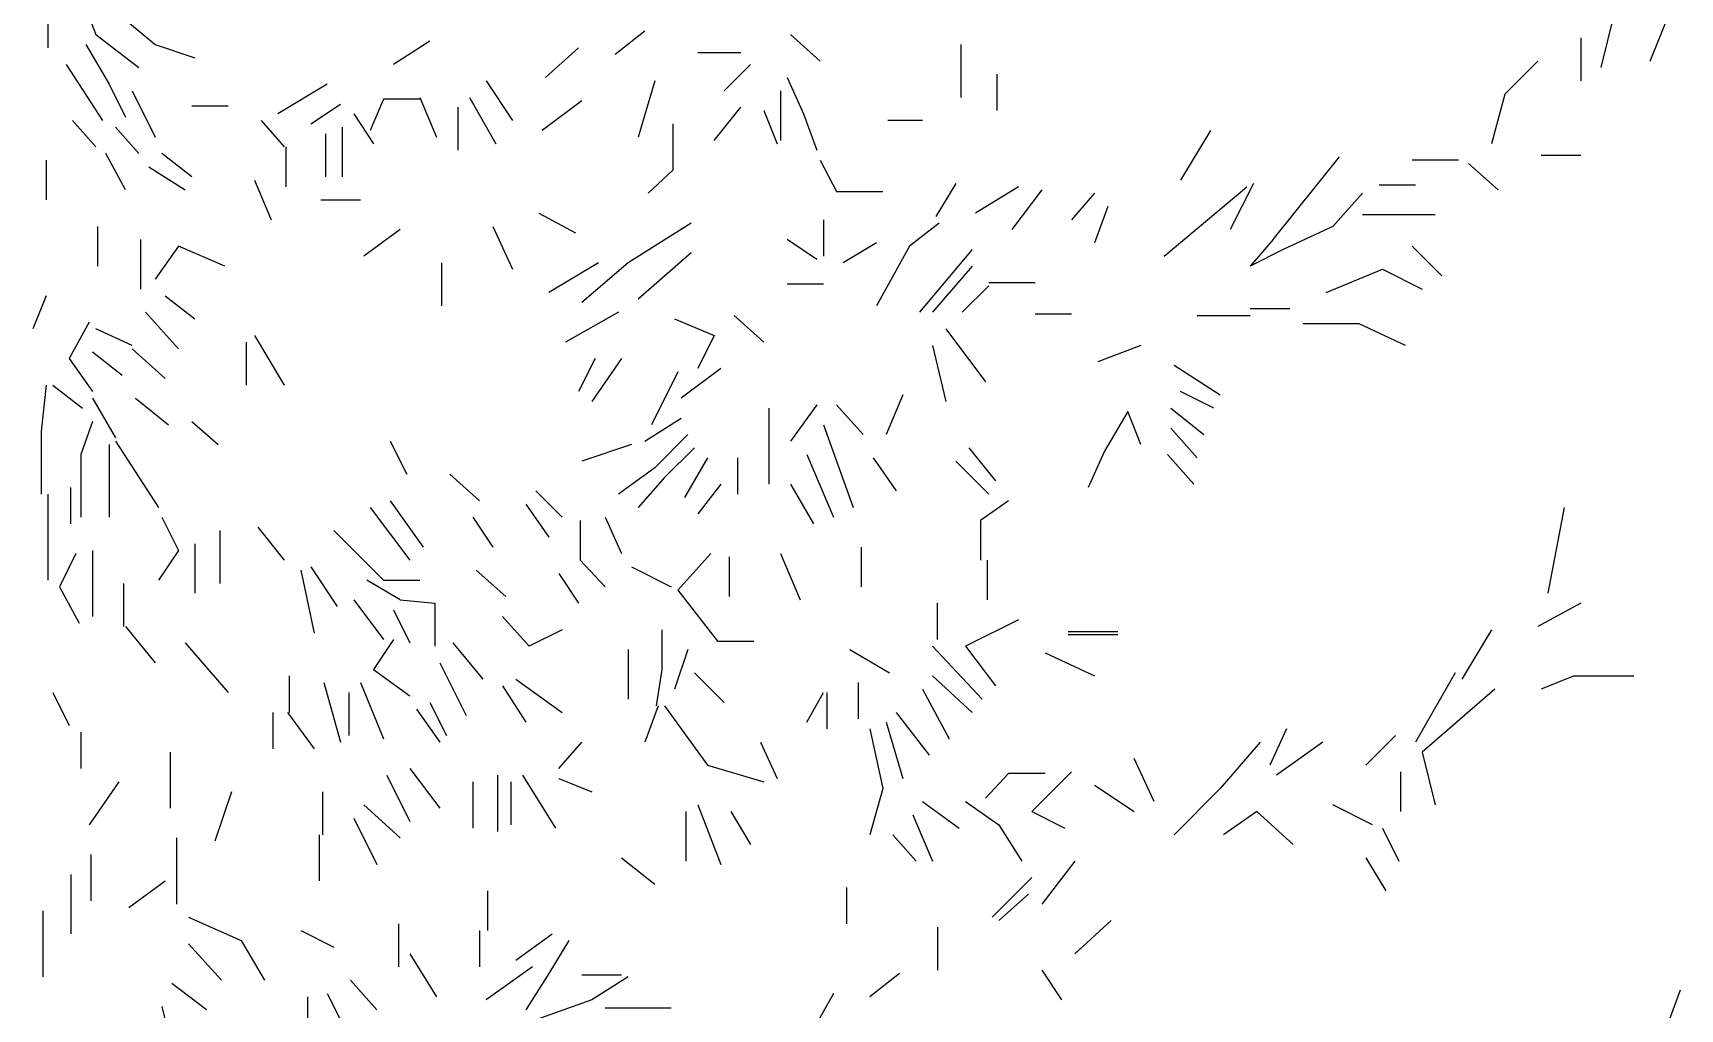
# Model space of a CAD drawing. Header units: millimetres. Extents: x 79741 to 173011, y 86123 to 135501.
# Drawn here: x 132145 to 134536, y 96140 to 97557 of the extents above; entities that cross this region are included whole.
import ezdxf

# ---------------------------------------------------------------- set-up
doc = ezdxf.new("R2010")
doc.units = ezdxf.units.MM

# ---------------------------------------------------------------- blocks, each defined once
blk = doc.blocks.new('A$C3941283F')
at = {"linetype": 'Continuous'}
for p, q in [((2694, 3836), (2694, 3744)), ((2694, 3836), (2694, 3744)), ((2732, 3812), (2752, 3760)), ((2732, 3812), (2752, 3760)), ((2732, 3812), (2752, 3760)), ((2732, 3812), (2752, 3760)), ((2776, 3788), (2824, 3748)), ((4632, 3728), (4656, 3788)), ((4632, 3728), (4656, 3788)), ((4588, 3784), (4572, 3720)), ((4588, 3784), (4572, 3720)), ((2740, 3748), (2768, 3700)), ((2740, 3748), (2768, 3700)), ((2740, 3748), (2768, 3700)), ((2740, 3748), (2768, 3700)), ((2740, 3748), (2768, 3700)), ((2740, 3748), (2768, 3700)), ((2740, 3748), (2768, 3700)), ((2752, 3760), (2804, 3720)), ((2752, 3760), (2804, 3720)), ((2824, 3748), (2872, 3732)), ((2824, 3748), (2872, 3732)), ((2824, 3748), (2872, 3732)), ((2824, 3748), (2872, 3732)), ((2824, 3748), (2872, 3732)), ((3156, 3752), (3112, 3724)), ((3156, 3752), (3112, 3724)), ((3156, 3752), (3112, 3724)), ((3156, 3752), (3112, 3724)), ((3156, 3752), (3112, 3724)), ((3156, 3752), (3112, 3724)), ((3156, 3752), (3112, 3724)), ((3416, 3764), (3380, 3736)), ((3416, 3764), (3380, 3736)), ((3416, 3764), (3380, 3736)), ((3592, 3760), (3628, 3728)), ((3592, 3760), (3628, 3728)), ((3592, 3760), (3628, 3728)), ((3592, 3760), (3628, 3728)), ((3798, 3748), (3798, 3684)), ((3798, 3748), (3798, 3684)), ((3798, 3748), (3798, 3684)), ((4548, 3756), (4548, 3704)), ((4548, 3756), (4548, 3704)), ((4548, 3756), (4548, 3704)), ((3336, 3744), (3296, 3708)), ((3532, 3738), (3480, 3738)), ((3532, 3738), (3480, 3738)), ((3532, 3738), (3480, 3738)), ((3532, 3738), (3480, 3738)), ((4496, 3728), (4456, 3688)), ((2716, 3724), (2760, 3656)), ((2716, 3724), (2760, 3656)), ((2716, 3724), (2760, 3656)), ((2716, 3724), (2760, 3656)), ((2716, 3724), (2760, 3656)), ((3544, 3724), (3512, 3692)), ((3588, 3708), (3608, 3664)), ((3588, 3708), (3608, 3664)), ((3588, 3708), (3608, 3664)), ((3588, 3708), (3608, 3664)), ((3588, 3708), (3608, 3664)), ((3588, 3708), (3608, 3664)), ((3588, 3708), (3608, 3664)), ((3842, 3668), (3842, 3712)), ((3842, 3668), (3842, 3712)), ((3842, 3668), (3842, 3712)), ((3842, 3668), (3842, 3712)), ((2768, 3700), (2788, 3660)), ((2796, 3692), (2824, 3636)), ((2796, 3692), (2824, 3636)), ((2796, 3692), (2824, 3636)), ((3032, 3700), (2972, 3664)), ((3224, 3704), (3256, 3656)), ((3224, 3704), (3256, 3656)), ((3224, 3704), (3256, 3656)), ((3224, 3704), (3256, 3656)), ((3224, 3704), (3256, 3656)), ((3224, 3704), (3256, 3656)), ((3224, 3704), (3256, 3656)), ((3224, 3704), (3256, 3656)), ((3224, 3704), (3256, 3656)), ((3428, 3704), (3408, 3636)), ((3580, 3692), (3580, 3632)), ((3580, 3692), (3580, 3632)), ((3580, 3692), (3580, 3632)), ((3580, 3692), (3580, 3632)), ((3580, 3692), (3580, 3632)), ((3580, 3692), (3580, 3632)), ((4456, 3688), (4440, 3628)), ((2868, 3674), (2912, 3674)), ((2868, 3674), (2912, 3674)), ((2868, 3674), (2912, 3674)), ((2868, 3674), (2912, 3674)), ((2868, 3674), (2912, 3674)), ((2868, 3674), (2912, 3674)), ((3012, 3652), (3048, 3676)), ((3100, 3682), (3084, 3644)), ((3144, 3682), (3100, 3682)), ((3144, 3684), (3164, 3636)), ((3190, 3672), (3190, 3620)), ((3190, 3672), (3190, 3620)), ((3190, 3672), (3190, 3620)), ((3190, 3672), (3190, 3620)), ((3190, 3672), (3190, 3620)), ((3190, 3672), (3190, 3620)), ((3190, 3672), (3190, 3620)), ((3204, 3684), (3236, 3628)), ((3204, 3684), (3236, 3628)), ((3204, 3684), (3236, 3628)), ((3204, 3684), (3236, 3628)), ((3340, 3680), (3292, 3644)), ((3500, 3632), (3532, 3672)), ((3500, 3632), (3532, 3672)), ((3500, 3632), (3532, 3672)), ((3500, 3632), (3532, 3672)), ((3500, 3632), (3532, 3672)), ((3500, 3632), (3532, 3672)), ((3500, 3632), (3532, 3672)), ((3500, 3632), (3532, 3672)), ((3500, 3632), (3532, 3672)), ((3560, 3668), (3576, 3628)), ((2724, 3656), (2752, 3624)), ((2776, 3648), (2804, 3616)), ((2776, 3648), (2804, 3616)), ((2776, 3648), (2804, 3616)), ((2952, 3656), (2980, 3624)), ((3050, 3648), (3050, 3588)), ((3050, 3648), (3050, 3588)), ((3050, 3648), (3050, 3588)), ((3050, 3648), (3050, 3588)), ((3064, 3664), (3088, 3628)), ((3064, 3664), (3088, 3628)), ((3064, 3664), (3088, 3628)), ((3064, 3664), (3088, 3628)), ((3064, 3664), (3088, 3628)), ((3064, 3664), (3088, 3628)), ((3064, 3664), (3088, 3628)), ((3450, 3652), (3450, 3596)), ((3450, 3652), (3450, 3596)), ((3450, 3652), (3450, 3596)), ((3608, 3664), (3624, 3620)), ((3608, 3664), (3624, 3620)), ((3608, 3664), (3624, 3620)), ((3608, 3664), (3624, 3620)), ((3752, 3656), (3710, 3656)), ((3030, 3640), (3030, 3588)), ((3030, 3640), (3030, 3588)), ((3030, 3640), (3030, 3588)), ((3030, 3640), (3030, 3588)), ((3030, 3640), (3030, 3588)), ((4100, 3644), (4064, 3584)), ((4100, 3644), (4064, 3584)), ((4100, 3644), (4064, 3584)), ((4100, 3644), (4064, 3584)), ((4100, 3644), (4064, 3584)), ((4100, 3644), (4064, 3584)), ((4100, 3644), (4064, 3584)), ((4100, 3644), (4064, 3584)), ((4100, 3644), (4064, 3584)), ((4100, 3644), (4064, 3584)), ((4100, 3644), (4064, 3584)), ((4100, 3644), (4064, 3584)), ((4100, 3644), (4064, 3584)), ((4100, 3644), (4064, 3584)), ((4100, 3644), (4064, 3584)), ((4100, 3644), (4064, 3584)), ((4100, 3644), (4064, 3584)), ((2692, 3608), (2692, 3560)), ((2692, 3608), (2692, 3560)), ((2692, 3608), (2692, 3560)), ((2692, 3608), (2692, 3560)), ((2788, 3572), (2764, 3616)), ((2788, 3572), (2764, 3616)), ((2788, 3572), (2764, 3616)), ((2868, 3588), (2832, 3616)), ((2868, 3588), (2832, 3616)), ((2982, 3624), (2982, 3576)), ((2982, 3624), (2982, 3576)), ((2982, 3624), (2982, 3576)), ((2982, 3624), (2982, 3576)), ((2982, 3624), (2982, 3576)), ((2982, 3624), (2982, 3576)), ((3628, 3608), (3648, 3570)), ((3628, 3608), (3648, 3570)), ((3628, 3608), (3648, 3570)), ((3628, 3608), (3648, 3570)), ((3628, 3608), (3648, 3570)), ((4176, 3512), (4256, 3612)), ((4176, 3512), (4256, 3612)), ((4176, 3512), (4256, 3612)), ((4176, 3512), (4256, 3612)), ((4176, 3512), (4256, 3612)), ((4400, 3608), (4344, 3608)), ((4400, 3608), (4344, 3608)), ((4400, 3608), (4344, 3608)), ((4400, 3608), (4344, 3608)), ((4400, 3608), (4344, 3608)), ((4400, 3608), (4344, 3608)), ((4500, 3614), (4548, 3614)), ((2816, 3600), (2860, 3572)), ((2816, 3600), (2860, 3572)), ((3450, 3596), (3420, 3568)), ((3450, 3596), (3420, 3568)), ((3450, 3596), (3420, 3568)), ((4412, 3604), (4448, 3572)), ((4412, 3604), (4448, 3572)), ((4412, 3604), (4448, 3572)), ((4412, 3604), (4448, 3572)), ((4412, 3604), (4448, 3572)), ((4412, 3604), (4448, 3572)), ((4412, 3604), (4448, 3572)), ((2944, 3584), (2964, 3536)), ((2944, 3584), (2964, 3536)), ((3648, 3570), (3704, 3570)), ((3648, 3570), (3704, 3570)), ((3648, 3570), (3704, 3570)), ((3648, 3570), (3704, 3570)), ((3648, 3570), (3704, 3570)), ((3792, 3580), (3768, 3540)), ((3868, 3576), (3816, 3544)), ((3868, 3576), (3816, 3544)), ((3868, 3576), (3816, 3544)), ((3868, 3576), (3816, 3544)), ((3896, 3572), (3860, 3524)), ((3896, 3572), (3860, 3524)), ((3960, 3568), (3932, 3536)), ((4044, 3492), (4144, 3576)), ((4044, 3492), (4144, 3576)), ((4044, 3492), (4144, 3576)), ((4044, 3492), (4144, 3576)), ((4044, 3492), (4144, 3576)), ((4044, 3492), (4144, 3576)), ((4044, 3492), (4144, 3576)), ((4152, 3580), (4124, 3524)), ((4152, 3580), (4124, 3524)), ((4152, 3580), (4124, 3524)), ((4152, 3580), (4124, 3524)), ((4152, 3580), (4124, 3524)), ((4152, 3580), (4124, 3524)), ((4152, 3580), (4124, 3524)), ((4284, 3568), (4248, 3528)), ((4348, 3578), (4304, 3578)), ((3024, 3560), (3072, 3560)), ((3024, 3560), (3072, 3560)), ((3024, 3560), (3072, 3560)), ((3024, 3560), (3072, 3560)), ((3024, 3560), (3072, 3560)), ((3976, 3552), (3960, 3508)), ((3976, 3552), (3960, 3508)), ((2754, 3528), (2754, 3480)), ((2754, 3528), (2754, 3480)), ((3232, 3528), (3256, 3476)), ((3232, 3528), (3256, 3476)), ((3232, 3528), (3256, 3476)), ((3288, 3544), (3332, 3520)), ((3472, 3532), (3396, 3484)), ((3632, 3536), (3632, 3492)), ((3632, 3536), (3632, 3492)), ((3632, 3536), (3632, 3492)), ((3772, 3532), (3736, 3504)), ((4248, 3528), (4188, 3500)), ((4248, 3528), (4188, 3500)), ((4248, 3528), (4188, 3500)), ((4248, 3528), (4188, 3500)), ((4248, 3528), (4188, 3500)), ((4248, 3528), (4188, 3500)), ((4248, 3528), (4188, 3500)), ((4248, 3528), (4188, 3500)), ((4248, 3528), (4188, 3500)), ((4372, 3542), (4284, 3542)), ((4372, 3542), (4284, 3542)), ((4372, 3542), (4284, 3542)), ((2806, 3512), (2806, 3452)), ((2806, 3512), (2806, 3452)), ((2806, 3512), (2806, 3452)), ((3120, 3524), (3076, 3492)), ((3120, 3524), (3076, 3492)), ((3120, 3524), (3076, 3492)), ((3624, 3488), (3588, 3512)), ((3624, 3488), (3588, 3512)), ((3624, 3488), (3588, 3512)), ((3696, 3508), (3656, 3484)), ((3696, 3508), (3656, 3484)), ((3696, 3508), (3656, 3484)), ((4176, 3512), (4148, 3480)), ((4176, 3512), (4148, 3480)), ((4176, 3512), (4148, 3480)), ((4176, 3512), (4148, 3480)), ((4176, 3512), (4148, 3480)), ((4176, 3512), (4148, 3480)), ((4176, 3512), (4148, 3480)), ((4176, 3512), (4148, 3480)), ((4176, 3512), (4148, 3480)), ((2852, 3504), (2824, 3464)), ((2852, 3504), (2824, 3464)), ((2852, 3504), (2824, 3464)), ((2852, 3504), (2824, 3464)), ((2852, 3504), (2824, 3464)), ((2852, 3504), (2824, 3464)), ((2908, 3480), (2852, 3504)), ((2908, 3480), (2852, 3504)), ((2908, 3480), (2852, 3504)), ((2908, 3480), (2852, 3504)), ((2908, 3480), (2852, 3504)), ((2908, 3480), (2852, 3504)), ((3472, 3496), (3408, 3440)), ((3472, 3496), (3408, 3440)), ((3472, 3496), (3408, 3440)), ((3472, 3496), (3408, 3440)), ((3472, 3496), (3408, 3440)), ((3472, 3496), (3408, 3440)), ((3736, 3504), (3696, 3432)), ((3736, 3504), (3696, 3432)), ((3736, 3504), (3696, 3432)), ((3736, 3504), (3696, 3432)), ((3812, 3500), (3748, 3424)), ((3812, 3500), (3748, 3424)), ((3812, 3500), (3748, 3424)), ((4188, 3500), (4148, 3480)), ((4188, 3500), (4148, 3480)), ((4188, 3500), (4148, 3480)), ((4188, 3500), (4148, 3480)), ((4188, 3500), (4148, 3480)), ((4188, 3500), (4148, 3480)), ((4188, 3500), (4148, 3480)), ((4188, 3500), (4148, 3480)), ((4188, 3500), (4148, 3480)), ((4188, 3500), (4148, 3480)), ((4188, 3500), (4148, 3480)), ((4188, 3500), (4148, 3480)), ((4380, 3468), (4344, 3504)), ((3170, 3484), (3170, 3432)), ((3360, 3484), (3300, 3448)), ((3360, 3484), (3300, 3448)), ((3360, 3484), (3300, 3448)), ((3360, 3484), (3300, 3448)), ((3396, 3484), (3340, 3436)), ((3396, 3484), (3340, 3436)), ((3396, 3484), (3340, 3436)), ((3812, 3480), (3764, 3424)), ((3812, 3480), (3764, 3424)), ((4240, 3448), (4308, 3476)), ((4308, 3476), (4356, 3452)), ((3632, 3458), (3588, 3458)), ((3632, 3458), (3588, 3458)), ((3632, 3458), (3588, 3458)), ((3832, 3456), (3800, 3424)), ((3832, 3460), (3888, 3460)), ((2692, 3444), (2676, 3404)), ((2836, 3444), (2872, 3416)), ((2836, 3444), (2872, 3416)), ((2836, 3444), (2872, 3416)), ((2836, 3444), (2872, 3416)), ((2836, 3444), (2872, 3416)), ((2836, 3444), (2872, 3416)), ((2836, 3444), (2872, 3416)), ((2836, 3444), (2872, 3416)), ((2836, 3444), (2872, 3416)), ((2836, 3444), (2872, 3416)), ((2836, 3444), (2872, 3416)), ((2836, 3444), (2872, 3416)), ((2836, 3444), (2872, 3416)), ((4196, 3428), (4148, 3428)), ((4196, 3428), (4148, 3428)), ((4196, 3428), (4148, 3428)), ((4196, 3428), (4148, 3428)), ((4196, 3428), (4148, 3428)), ((4196, 3428), (4148, 3428)), ((4196, 3428), (4148, 3428)), ((4196, 3428), (4148, 3428)), ((4196, 3428), (4148, 3428)), ((4196, 3428), (4148, 3428)), ((4196, 3428), (4148, 3428)), ((2744, 3412), (2720, 3368)), ((2812, 3424), (2852, 3380)), ((2812, 3424), (2852, 3380)), ((2812, 3424), (2852, 3380)), ((3384, 3424), (3320, 3388)), ((3384, 3424), (3320, 3388)), ((3384, 3424), (3320, 3388)), ((3384, 3424), (3320, 3388)), ((3384, 3424), (3320, 3388)), ((3384, 3424), (3320, 3388)), ((3384, 3424), (3320, 3388)), ((3384, 3424), (3320, 3388)), ((3452, 3416), (3500, 3396)), ((3452, 3416), (3500, 3396)), ((3524, 3420), (3560, 3388)), ((3524, 3420), (3560, 3388)), ((3524, 3420), (3560, 3388)), ((3524, 3420), (3560, 3388)), ((3888, 3422), (3932, 3422)), ((3888, 3422), (3932, 3422)), ((3888, 3422), (3932, 3422)), ((3888, 3422), (3932, 3422)), ((3888, 3422), (3932, 3422)), ((3888, 3422), (3932, 3422)), ((3888, 3422), (3932, 3422)), ((3888, 3422), (3932, 3422)), ((3888, 3422), (3932, 3422)), ((3888, 3422), (3932, 3422)), ((3888, 3422), (3932, 3422)), ((4084, 3420), (4148, 3420)), ((4084, 3420), (4148, 3420)), ((4280, 3410), (4212, 3410)), ((4336, 3384), (4280, 3410)), ((2796, 3384), (2752, 3404)), ((2796, 3384), (2752, 3404)), ((2796, 3384), (2752, 3404)), ((2796, 3384), (2752, 3404)), ((2796, 3384), (2752, 3404)), ((2796, 3384), (2752, 3404)), ((2796, 3384), (2752, 3404)), ((2796, 3384), (2752, 3404)), ((2796, 3384), (2752, 3404)), ((2934, 3388), (2934, 3336)), ((2934, 3388), (2934, 3336)), ((2934, 3388), (2934, 3336)), ((2934, 3388), (2934, 3336)), ((2944, 3396), (2980, 3336)), ((2944, 3396), (2980, 3336)), ((2944, 3396), (2980, 3336)), ((2944, 3396), (2980, 3336)), ((2944, 3396), (2980, 3336)), ((2944, 3396), (2980, 3336)), ((3500, 3396), (3480, 3356)), ((3780, 3404), (3828, 3340)), ((3780, 3404), (3828, 3340)), ((3780, 3404), (3828, 3340)), ((3780, 3404), (3828, 3340)), ((3780, 3404), (3828, 3340)), ((3780, 3404), (3828, 3340)), ((3780, 3404), (3828, 3340)), ((3780, 3404), (3828, 3340)), ((3780, 3404), (3828, 3340)), ((2720, 3368), (2748, 3328)), ((2720, 3368), (2748, 3328)), ((2720, 3368), (2748, 3328)), ((2720, 3368), (2748, 3328)), ((2748, 3376), (2784, 3348)), ((2748, 3376), (2784, 3348)), ((2748, 3376), (2784, 3348)), ((2748, 3376), (2784, 3348)), ((2748, 3376), (2784, 3348)), ((2748, 3376), (2784, 3348)), ((2748, 3376), (2784, 3348)), ((2748, 3376), (2784, 3348)), ((2748, 3376), (2784, 3348)), ((2796, 3380), (2836, 3344)), ((3356, 3368), (3336, 3328)), ((3356, 3368), (3336, 3328)), ((3388, 3368), (3352, 3316)), ((3388, 3368), (3352, 3316)), ((3388, 3368), (3352, 3316)), ((3764, 3384), (3780, 3316)), ((3764, 3384), (3780, 3316)), ((3764, 3384), (3780, 3316)), ((4016, 3384), (3964, 3364)), ((3456, 3352), (3424, 3288)), ((3456, 3352), (3424, 3288)), ((3508, 3356), (3460, 3320)), ((3508, 3356), (3460, 3320)), ((3508, 3356), (3460, 3320)), ((3508, 3356), (3460, 3320)), ((4056, 3360), (4112, 3324)), ((4056, 3360), (4112, 3324)), ((4056, 3360), (4112, 3324)), ((4056, 3360), (4112, 3324)), ((4056, 3360), (4112, 3324)), ((4056, 3360), (4112, 3324)), ((4056, 3360), (4112, 3324)), ((4056, 3360), (4112, 3324)), ((4056, 3360), (4112, 3324)), ((4056, 3360), (4112, 3324)), ((4056, 3360), (4112, 3324)), ((4056, 3360), (4112, 3324)), ((2692, 3336), (2686, 3280)), ((2692, 3336), (2686, 3280)), ((2692, 3336), (2686, 3280)), ((2692, 3336), (2686, 3280)), ((2692, 3336), (2686, 3280)), ((2700, 3336), (2736, 3308)), ((2700, 3336), (2736, 3308)), ((4104, 3308), (4064, 3328)), ((4104, 3308), (4064, 3328)), ((4104, 3308), (4064, 3328)), ((2748, 3320), (2776, 3272)), ((2800, 3320), (2840, 3288)), ((2800, 3320), (2840, 3288)), ((2800, 3320), (2840, 3288)), ((2800, 3320), (2840, 3288)), ((2800, 3320), (2840, 3288)), ((3566, 3308), (3566, 3216)), ((3566, 3308), (3566, 3216)), ((3566, 3308), (3566, 3216)), ((3566, 3308), (3566, 3216)), ((3566, 3308), (3566, 3216)), ((3624, 3312), (3592, 3268)), ((3624, 3312), (3592, 3268)), ((3648, 3312), (3680, 3276)), ((3728, 3324), (3708, 3276)), ((4052, 3308), (4092, 3276)), ((4052, 3308), (4092, 3276)), ((4052, 3308), (4092, 3276)), ((2748, 3292), (2734, 3252)), ((2748, 3292), (2734, 3252)), ((2748, 3292), (2734, 3252)), ((2748, 3292), (2734, 3252)), ((2748, 3292), (2734, 3252)), ((2748, 3292), (2734, 3252)), ((2748, 3292), (2734, 3252)), ((2748, 3292), (2734, 3252)), ((2748, 3292), (2734, 3252)), ((2748, 3292), (2734, 3252)), ((2868, 3292), (2900, 3264)), ((2868, 3292), (2900, 3264)), ((3416, 3268), (3460, 3296)), ((3416, 3268), (3460, 3296)), ((3416, 3268), (3460, 3296)), ((3416, 3268), (3460, 3296)), ((3416, 3268), (3460, 3296)), ((3632, 3288), (3668, 3188)), ((4000, 3304), (3972, 3256)), ((4000, 3304), (3972, 3256)), ((4000, 3304), (3972, 3256)), ((4000, 3304), (3972, 3256)), ((4016, 3264), (4000, 3304)), ((4016, 3264), (4000, 3304)), ((4016, 3264), (4000, 3304)), ((4016, 3264), (4000, 3304)), ((2686, 3280), (2686, 3204)), ((2686, 3280), (2686, 3204)), ((2686, 3280), (2686, 3204)), ((2686, 3280), (2686, 3204)), ((2686, 3280), (2686, 3204)), ((2776, 3268), (2828, 3188)), ((2776, 3268), (2828, 3188)), ((2776, 3268), (2828, 3188)), ((3108, 3268), (3128, 3228)), ((3468, 3276), (3428, 3236)), ((3468, 3276), (3428, 3236)), ((3468, 3276), (3428, 3236)), ((3468, 3276), (3428, 3236)), ((3468, 3276), (3428, 3236)), ((4052, 3284), (4084, 3248)), ((2734, 3252), (2734, 3176)), ((2734, 3252), (2734, 3176)), ((2734, 3252), (2734, 3176)), ((2734, 3252), (2734, 3176)), ((2734, 3252), (2734, 3176)), ((2734, 3252), (2734, 3176)), ((2734, 3252), (2734, 3176)), ((2734, 3252), (2734, 3176)), ((2734, 3252), (2734, 3176)), ((2734, 3252), (2734, 3176)), ((2768, 3264), (2768, 3176)), ((2768, 3264), (2768, 3176)), ((3400, 3264), (3340, 3244)), ((3476, 3260), (3440, 3224)), ((3492, 3248), (3464, 3200)), ((3492, 3248), (3464, 3200)), ((3492, 3248), (3464, 3200)), ((3492, 3248), (3464, 3200)), ((3492, 3248), (3464, 3200)), ((3492, 3248), (3464, 3200)), ((3528, 3248), (3528, 3204)), ((3528, 3248), (3528, 3204)), ((3612, 3252), (3644, 3176)), ((3612, 3252), (3644, 3176)), ((3612, 3252), (3644, 3176)), ((3612, 3252), (3644, 3176)), ((3692, 3248), (3720, 3208)), ((3808, 3260), (3840, 3220)), ((3808, 3260), (3840, 3220)), ((3972, 3256), (3952, 3212)), ((3972, 3256), (3952, 3212)), ((3972, 3256), (3952, 3212)), ((3972, 3256), (3952, 3212)), ((4048, 3252), (4080, 3216)), ((4048, 3252), (4080, 3216)), ((3180, 3228), (3216, 3196)), ((3428, 3236), (3384, 3204)), ((3792, 3244), (3832, 3204)), ((3792, 3244), (3832, 3204)), ((2722, 3168), (2722, 3212)), ((3284, 3208), (3316, 3176)), ((3284, 3208), (3316, 3176)), ((3284, 3208), (3316, 3176)), ((3284, 3208), (3316, 3176)), ((3284, 3208), (3316, 3176)), ((3284, 3208), (3316, 3176)), ((3284, 3208), (3316, 3176)), ((3284, 3208), (3316, 3176)), ((3284, 3208), (3316, 3176)), ((3284, 3208), (3316, 3176)), ((3284, 3208), (3316, 3176)), ((3440, 3224), (3408, 3188)), ((3508, 3216), (3480, 3180)), ((3508, 3216), (3480, 3180)), ((3508, 3216), (3480, 3180)), ((3508, 3216), (3480, 3180)), ((3592, 3216), (3620, 3168)), ((3592, 3216), (3620, 3168)), ((3592, 3216), (3620, 3168)), ((3592, 3216), (3620, 3168)), ((3592, 3216), (3620, 3168)), ((3592, 3216), (3620, 3168)), ((3592, 3216), (3620, 3168)), ((2694, 3204), (2694, 3100)), ((3084, 3188), (3132, 3124)), ((3084, 3188), (3132, 3124)), ((3108, 3196), (3148, 3140)), ((3272, 3192), (3300, 3152)), ((3272, 3192), (3300, 3152)), ((3272, 3192), (3300, 3152)), ((3272, 3192), (3300, 3152)), ((3272, 3192), (3300, 3152)), ((3272, 3192), (3300, 3152)), ((3856, 3196), (3822, 3172)), ((3856, 3196), (3822, 3172)), ((3856, 3196), (3822, 3172)), ((4528, 3188), (4508, 3084)), ((4528, 3188), (4508, 3084)), ((2832, 3176), (2852, 3136)), ((3208, 3176), (3232, 3140)), ((3208, 3176), (3232, 3140)), ((3208, 3176), (3232, 3140)), ((3208, 3176), (3232, 3140)), ((3208, 3176), (3232, 3140)), ((3208, 3176), (3232, 3140)), ((3208, 3176), (3232, 3140)), ((3338, 3172), (3338, 3124)), ((3338, 3172), (3338, 3124)), ((3338, 3172), (3338, 3124)), ((3338, 3172), (3338, 3124)), ((3338, 3172), (3338, 3124)), ((3338, 3172), (3338, 3124)), ((3338, 3172), (3338, 3124)), ((3368, 3176), (3388, 3132)), ((3368, 3176), (3388, 3132)), ((3822, 3172), (3822, 3124)), ((3822, 3172), (3822, 3124)), ((3822, 3172), (3822, 3124)), ((2902, 3160), (2902, 3096)), ((2948, 3164), (2980, 3124)), ((2948, 3164), (2980, 3124)), ((2948, 3164), (2980, 3124)), ((2948, 3164), (2980, 3124)), ((2948, 3164), (2980, 3124)), ((3040, 3160), (3100, 3100)), ((3040, 3160), (3100, 3100)), ((3040, 3160), (3100, 3100)), ((3040, 3160), (3100, 3100)), ((3040, 3160), (3100, 3100)), ((3040, 3160), (3100, 3100)), ((2728, 3132), (2708, 3092)), ((2748, 3136), (2748, 3056)), ((2852, 3136), (2828, 3100)), ((2872, 3144), (2872, 3084)), ((2872, 3144), (2872, 3084)), ((3496, 3132), (3456, 3088)), ((3496, 3132), (3456, 3088)), ((3518, 3128), (3518, 3080)), ((3518, 3128), (3518, 3080)), ((3518, 3128), (3518, 3080)), ((3518, 3128), (3518, 3080)), ((3580, 3132), (3604, 3076)), ((3580, 3132), (3604, 3076)), ((3580, 3132), (3604, 3076)), ((3580, 3132), (3604, 3076)), ((3678, 3092), (3678, 3140)), ((3678, 3092), (3678, 3140)), ((3000, 3112), (3016, 3036)), ((3000, 3112), (3016, 3036)), ((3000, 3112), (3016, 3036)), ((3012, 3116), (3044, 3068)), ((3212, 3112), (3248, 3080)), ((3212, 3112), (3248, 3080)), ((3212, 3112), (3248, 3080)), ((3212, 3112), (3248, 3080)), ((3212, 3112), (3248, 3080)), ((3312, 3108), (3336, 3072)), ((3312, 3108), (3336, 3072)), ((3338, 3124), (3368, 3092)), ((3338, 3124), (3368, 3092)), ((3338, 3124), (3368, 3092)), ((3338, 3124), (3368, 3092)), ((3338, 3124), (3368, 3092)), ((3338, 3124), (3368, 3092)), ((3338, 3124), (3368, 3092)), ((3400, 3116), (3448, 3092)), ((3400, 3116), (3448, 3092)), ((3400, 3116), (3448, 3092)), ((3830, 3124), (3830, 3076)), ((2708, 3092), (2732, 3048)), ((2708, 3092), (2732, 3048)), ((2708, 3092), (2732, 3048)), ((2708, 3092), (2732, 3048)), ((2708, 3092), (2732, 3048)), ((2708, 3092), (2732, 3048)), ((2708, 3092), (2732, 3048)), ((2708, 3092), (2732, 3048)), ((2786, 3044), (2786, 3096)), ((2786, 3044), (2786, 3096)), ((3120, 3076), (3080, 3100)), ((3120, 3076), (3080, 3100)), ((3120, 3076), (3080, 3100)), ((3120, 3076), (3080, 3100)), ((3100, 3100), (3144, 3100)), ((3100, 3100), (3144, 3100)), ((3100, 3100), (3144, 3100)), ((3100, 3100), (3144, 3100)), ((3100, 3100), (3144, 3100)), ((3100, 3100), (3144, 3100)), ((3456, 3088), (3504, 3026)), ((3456, 3088), (3504, 3026)), ((3456, 3088), (3504, 3026)), ((3456, 3088), (3504, 3026)), ((3064, 3076), (3100, 3028)), ((3064, 3076), (3100, 3028)), ((3064, 3076), (3100, 3028)), ((3064, 3076), (3100, 3028)), ((3064, 3076), (3100, 3028)), ((3064, 3076), (3100, 3028)), ((3064, 3076), (3100, 3028)), ((3064, 3076), (3100, 3028)), ((3064, 3076), (3100, 3028)), ((3120, 3076), (3162, 3072)), ((3162, 3072), (3162, 3020)), ((3770, 3028), (3770, 3072)), ((3770, 3028), (3770, 3072)), ((3770, 3028), (3770, 3072)), ((3770, 3028), (3770, 3072)), ((3770, 3028), (3770, 3072)), ((3770, 3028), (3770, 3072)), ((3770, 3028), (3770, 3072)), ((3770, 3028), (3770, 3072)), ((3770, 3028), (3770, 3072)), ((3770, 3028), (3770, 3072)), ((3770, 3028), (3770, 3072)), ((3770, 3028), (3770, 3072)), ((3770, 3028), (3770, 3072)), ((3770, 3028), (3770, 3072)), ((4548, 3072), (4496, 3044)), ((4548, 3072), (4496, 3044)), ((4548, 3072), (4496, 3044)), ((4548, 3072), (4496, 3044)), ((3112, 3064), (3132, 3024)), ((3244, 3056), (3276, 3020)), ((3868, 3052), (3804, 3020)), ((3868, 3052), (3804, 3020)), ((3868, 3052), (3804, 3020)), ((3868, 3052), (3804, 3020)), ((3868, 3052), (3804, 3020)), ((3868, 3052), (3804, 3020)), ((2788, 3044), (2824, 3000)), ((2788, 3044), (2824, 3000)), ((2788, 3044), (2824, 3000)), ((2788, 3044), (2824, 3000)), ((2788, 3044), (2824, 3000)), ((2788, 3044), (2824, 3000)), ((2788, 3044), (2824, 3000)), ((2788, 3044), (2824, 3000)), ((3112, 3028), (3088, 2992)), ((3112, 3028), (3088, 2992)), ((3112, 3028), (3088, 2992)), ((3112, 3028), (3088, 2992)), ((3112, 3028), (3088, 2992)), ((3112, 3028), (3088, 2992)), ((3316, 3040), (3276, 3020)), ((3316, 3040), (3276, 3020)), ((3316, 3040), (3276, 3020)), ((3437, 2992), (3437, 3040)), ((3437, 2992), (3437, 3040)), ((3928, 3038), (3988, 3038)), ((3928, 3038), (3988, 3038)), ((3928, 3038), (3988, 3038)), ((3928, 3038), (3988, 3038)), ((3928, 3034), (3988, 3034)), ((3928, 3034), (3988, 3034)), ((3928, 3034), (3988, 3034)), ((4440, 3040), (4404, 2980)), ((4440, 3040), (4404, 2980)), ((2860, 3024), (2912, 2964)), ((3184, 3024), (3220, 2980)), ((3184, 3024), (3220, 2980)), ((3184, 3024), (3220, 2980)), ((3184, 3024), (3220, 2980)), ((3184, 3024), (3220, 2980)), ((3184, 3024), (3220, 2980)), ((3184, 3024), (3220, 2980)), ((3184, 3024), (3220, 2980)), ((3184, 3024), (3220, 2980)), ((3184, 3024), (3220, 2980)), ((3184, 3024), (3220, 2980)), ((3184, 3024), (3220, 2980)), ((3184, 3024), (3220, 2980)), ((3184, 3024), (3220, 2980)), ((3396, 3016), (3396, 2956)), ((3396, 3016), (3396, 2956)), ((3468, 3016), (3452, 2968)), ((3504, 3026), (3548, 3026)), ((3504, 3026), (3548, 3026)), ((3504, 3026), (3548, 3026)), ((3504, 3026), (3548, 3026)), ((3664, 3016), (3712, 2988)), ((3664, 3016), (3712, 2988)), ((3664, 3016), (3712, 2988)), ((3764, 3020), (3824, 2956)), ((3764, 3020), (3824, 2956)), ((3764, 3020), (3824, 2956)), ((3764, 3020), (3824, 2956)), ((3764, 3020), (3824, 2956)), ((3804, 3020), (3840, 2972)), ((3900, 3012), (3960, 2984)), ((3900, 3012), (3960, 2984)), ((3900, 3012), (3960, 2984)), ((3900, 3012), (3960, 2984)), ((3088, 2992), (3132, 2960)), ((3168, 3000), (3200, 2936)), ((3168, 3000), (3200, 2936)), ((3168, 3000), (3200, 2936)), ((3168, 3000), (3200, 2936)), ((3168, 3000), (3200, 2936)), ((3168, 3000), (3200, 2936)), ((3168, 3000), (3200, 2936)), ((3168, 3000), (3200, 2936)), ((3168, 3000), (3200, 2936)), ((3168, 3000), (3200, 2936)), ((3168, 3000), (3200, 2936)), ((3168, 3000), (3200, 2936)), ((3430, 2948), (3437, 2992)), ((3430, 2948), (3437, 2992)), ((3476, 2988), (3512, 2952)), ((4396, 2988), (4348, 2904)), ((4396, 2988), (4348, 2904)), ((4396, 2988), (4348, 2904)), ((4396, 2988), (4348, 2904)), ((4396, 2988), (4348, 2904)), ((4396, 2988), (4348, 2904)), ((2986, 2984), (2986, 2940)), ((3028, 2976), (3048, 2904)), ((3072, 2976), (3100, 2908)), ((3244, 2972), (3272, 2928)), ((3260, 2980), (3316, 2940)), ((3674, 2976), (3674, 2932)), ((3674, 2976), (3674, 2932)), ((3764, 2984), (3812, 2940)), ((3764, 2984), (3812, 2940)), ((3764, 2984), (3812, 2940)), ((3764, 2984), (3812, 2940)), ((3764, 2984), (3812, 2940)), ((4540, 2984), (4500, 2968)), ((4540, 2984), (4500, 2968)), ((4540, 2984), (4500, 2968)), ((4540, 2984), (4612, 2984)), ((4540, 2984), (4612, 2984)), ((4540, 2984), (4612, 2984)), ((4540, 2984), (4612, 2984)), ((2700, 2964), (2720, 2924)), ((2700, 2964), (2720, 2924)), ((3058, 2964), (3058, 2912)), ((3058, 2964), (3058, 2912)), ((3058, 2964), (3058, 2912)), ((3156, 2952), (3176, 2912)), ((3156, 2952), (3176, 2912)), ((3156, 2952), (3176, 2912)), ((3156, 2952), (3176, 2912)), ((3612, 2928), (3632, 2964)), ((3636, 2964), (3636, 2920)), ((3752, 2968), (3784, 2908)), ((3752, 2968), (3784, 2908)), ((3752, 2968), (3784, 2908)), ((3752, 2968), (3784, 2908)), ((3752, 2968), (3784, 2908)), ((3752, 2968), (3784, 2908)), ((4444, 2968), (4356, 2892)), ((4444, 2968), (4356, 2892)), ((4444, 2968), (4356, 2892)), ((2966, 2940), (2966, 2896)), ((2984, 2940), (3016, 2896)), ((2984, 2940), (3016, 2896)), ((2984, 2940), (3016, 2896)), ((3140, 2944), (3168, 2904)), ((3140, 2944), (3168, 2904)), ((3432, 2948), (3416, 2904)), ((3432, 2948), (3416, 2904)), ((3432, 2948), (3416, 2904)), ((3432, 2948), (3416, 2904)), ((3432, 2948), (3416, 2904)), ((3432, 2948), (3416, 2904)), ((3432, 2948), (3416, 2904)), ((3440, 2948), (3492, 2876)), ((3720, 2940), (3760, 2888)), ((3720, 2940), (3760, 2888)), ((2734, 2916), (2734, 2872)), ((3688, 2920), (3704, 2848)), ((3688, 2920), (3704, 2848)), ((3688, 2920), (3704, 2848)), ((3708, 2928), (3728, 2860)), ((3708, 2928), (3728, 2860)), ((3708, 2928), (3728, 2860)), ((3708, 2928), (3728, 2860)), ((3708, 2928), (3728, 2860)), ((3708, 2928), (3728, 2860)), ((4192, 2920), (4172, 2876)), ((4192, 2920), (4172, 2876)), ((4324, 2912), (4288, 2876)), ((4324, 2912), (4288, 2876)), ((4324, 2912), (4288, 2876)), ((4324, 2912), (4288, 2876)), ((4324, 2912), (4288, 2876)), ((4324, 2912), (4288, 2876)), ((4324, 2912), (4288, 2876)), ((2842, 2892), (2842, 2824)), ((2842, 2892), (2842, 2824)), ((3312, 2872), (3340, 2904)), ((3312, 2872), (3340, 2904)), ((3312, 2872), (3340, 2904)), ((3312, 2872), (3340, 2904)), ((3556, 2904), (3576, 2860)), ((4160, 2904), (4112, 2848)), ((4160, 2904), (4112, 2848)), ((4160, 2904), (4112, 2848)), ((4160, 2904), (4112, 2848)), ((4236, 2904), (4180, 2864)), ((4236, 2904), (4180, 2864)), ((4356, 2892), (4372, 2828)), ((4356, 2892), (4372, 2828)), ((4356, 2892), (4372, 2828)), ((4356, 2892), (4372, 2828)), ((4356, 2892), (4372, 2828)), ((4356, 2892), (4372, 2828)), ((4356, 2892), (4372, 2828)), ((4356, 2892), (4372, 2828)), ((4356, 2892), (4372, 2828)), ((4356, 2892), (4372, 2828)), ((4356, 2892), (4372, 2828)), ((4356, 2892), (4372, 2828)), ((4356, 2892), (4372, 2828)), ((3132, 2872), (3168, 2824)), ((3132, 2872), (3168, 2824)), ((3492, 2876), (3560, 2856)), ((3492, 2876), (3560, 2856)), ((3492, 2876), (3560, 2856)), ((3492, 2876), (3560, 2856)), ((4032, 2832), (4008, 2884)), ((4032, 2832), (4008, 2884)), ((4032, 2832), (4008, 2884)), ((4032, 2832), (4008, 2884)), ((4032, 2832), (4008, 2884)), ((2780, 2856), (2744, 2804)), ((2780, 2856), (2744, 2804)), ((2780, 2856), (2744, 2804)), ((2780, 2856), (2744, 2804)), ((2780, 2856), (2744, 2804)), ((3104, 2864), (3132, 2808)), ((3104, 2864), (3132, 2808)), ((3208, 2856), (3208, 2800)), ((3238, 2864), (3238, 2796)), ((3254, 2856), (3254, 2804)), ((3254, 2856), (3254, 2804)), ((3254, 2856), (3254, 2804)), ((3254, 2856), (3254, 2804)), ((3254, 2856), (3254, 2804)), ((3254, 2856), (3254, 2804)), ((3268, 2864), (3308, 2800)), ((3312, 2860), (3352, 2844)), ((3856, 2866), (3828, 2836)), ((3900, 2866), (3856, 2866)), ((3932, 2868), (3884, 2820)), ((3932, 2868), (3884, 2820)), ((3932, 2868), (3884, 2820)), ((3932, 2868), (3884, 2820)), ((3932, 2868), (3884, 2820)), ((3932, 2868), (3884, 2820)), ((3932, 2868), (3884, 2820)), ((3932, 2868), (3884, 2820)), ((3932, 2868), (3884, 2820)), ((3932, 2868), (3884, 2820)), ((3960, 2852), (4008, 2820)), ((4330, 2868), (4330, 2820)), ((4330, 2868), (4330, 2820)), ((2916, 2844), (2896, 2784)), ((2916, 2844), (2896, 2784)), ((3026, 2844), (3026, 2792)), ((3026, 2844), (3026, 2792)), ((3704, 2848), (3688, 2792)), ((3704, 2848), (3688, 2792)), ((3704, 2848), (3688, 2792)), ((3704, 2848), (3688, 2792)), ((3704, 2848), (3688, 2792)), ((3752, 2832), (3796, 2800)), ((3752, 2832), (3796, 2800)), ((3752, 2832), (3796, 2800)), ((3752, 2832), (3796, 2800)), ((3752, 2832), (3796, 2800)), ((3804, 2832), (3844, 2804)), ((3804, 2832), (3844, 2804)), ((3804, 2832), (3844, 2804)), ((4112, 2848), (4056, 2792)), ((4112, 2848), (4056, 2792)), ((4112, 2848), (4056, 2792)), ((4112, 2848), (4056, 2792)), ((3064, 2812), (3092, 2756)), ((3076, 2828), (3120, 2788)), ((3466, 2760), (3466, 2820)), ((3466, 2760), (3466, 2820)), ((3466, 2760), (3466, 2820)), ((3466, 2760), (3466, 2820)), ((3480, 2828), (3508, 2756)), ((3480, 2828), (3508, 2756)), ((3480, 2828), (3508, 2756)), ((3480, 2828), (3508, 2756)), ((3520, 2820), (3544, 2780)), ((3520, 2820), (3544, 2780)), ((3740, 2816), (3764, 2760)), ((3740, 2816), (3764, 2760)), ((3884, 2820), (3924, 2800)), ((3884, 2820), (3924, 2800)), ((3884, 2820), (3924, 2800)), ((3884, 2820), (3924, 2800)), ((3884, 2820), (3924, 2800)), ((3884, 2820), (3924, 2800)), ((3884, 2820), (3924, 2800)), ((3884, 2820), (3924, 2800)), ((3884, 2820), (3924, 2800)), ((3884, 2820), (3924, 2800)), ((4156, 2820), (4116, 2792)), ((4200, 2780), (4156, 2820)), ((4296, 2804), (4248, 2828)), ((3022, 2792), (3022, 2736)), ((3022, 2792), (3022, 2736)), ((3022, 2792), (3022, 2736)), ((3716, 2792), (3744, 2760)), ((3716, 2792), (3744, 2760)), ((3844, 2804), (3872, 2760)), ((3844, 2804), (3872, 2760)), ((3844, 2804), (3872, 2760)), ((4308, 2800), (4328, 2760)), ((4308, 2800), (4328, 2760)), ((2850, 2708), (2850, 2788)), ((2850, 2708), (2850, 2788)), ((2850, 2708), (2850, 2788)), ((2850, 2708), (2850, 2788)), ((2850, 2708), (2850, 2788)), ((2746, 2768), (2746, 2712)), ((2746, 2768), (2746, 2712)), ((2746, 2768), (2746, 2712)), ((2746, 2768), (2746, 2712)), ((2746, 2768), (2746, 2712)), ((2746, 2768), (2746, 2712)), ((3388, 2764), (3428, 2732)), ((3388, 2764), (3428, 2732)), ((3388, 2764), (3428, 2732)), ((3936, 2760), (3896, 2708)), ((3936, 2760), (3896, 2708)), ((4288, 2764), (4312, 2724)), ((2722, 2744), (2722, 2672)), ((2792, 2704), (2836, 2736)), ((2792, 2704), (2836, 2736)), ((2792, 2704), (2836, 2736)), ((3884, 2740), (3836, 2692)), ((3884, 2740), (3836, 2692)), ((3884, 2740), (3836, 2692)), ((3226, 2676), (3226, 2724)), ((3660, 2728), (3660, 2684)), ((3880, 2720), (3844, 2688)), ((2688, 2700), (2688, 2620)), ((2688, 2700), (2688, 2620)), ((2688, 2700), (2688, 2620)), ((2688, 2700), (2688, 2620)), ((2864, 2692), (2928, 2664)), ((3000, 2676), (3040, 2656)), ((3118, 2684), (3118, 2632)), ((3118, 2684), (3118, 2632)), ((3118, 2684), (3118, 2632)), ((3216, 2676), (3216, 2632)), ((3216, 2676), (3216, 2632)), ((3216, 2676), (3216, 2632)), ((3260, 2640), (3304, 2672)), ((3260, 2640), (3304, 2672)), ((3260, 2640), (3304, 2672)), ((3770, 2680), (3770, 2628)), ((3770, 2680), (3770, 2628)), ((3770, 2680), (3770, 2628)), ((3770, 2680), (3770, 2628)), ((3980, 2688), (3936, 2648)), ((3980, 2688), (3936, 2648)), ((3980, 2688), (3936, 2648)), ((3980, 2688), (3936, 2648)), ((3980, 2688), (3936, 2648)), ((3980, 2688), (3936, 2648)), ((2864, 2660), (2904, 2616)), ((2864, 2660), (2904, 2616)), ((2864, 2660), (2904, 2616)), ((2864, 2660), (2904, 2616)), ((2928, 2664), (2956, 2616)), ((2928, 2664), (2956, 2616)), ((2928, 2664), (2956, 2616)), ((3324, 2664), (3300, 2624)), ((3324, 2664), (3300, 2624)), ((3324, 2664), (3300, 2624)), ((3132, 2648), (3164, 2596)), ((3280, 2632), (3224, 2592)), ((3280, 2632), (3224, 2592)), ((2886, 2580), (2844, 2612)), ((3060, 2616), (3092, 2580)), ((3060, 2616), (3092, 2580)), ((3060, 2616), (3092, 2580)), ((3060, 2616), (3092, 2580)), ((3300, 2624), (3272, 2580)), ((3388, 2622), (3340, 2622)), ((3388, 2622), (3340, 2622)), ((3388, 2622), (3340, 2622)), ((3388, 2622), (3340, 2622)), ((3388, 2622), (3340, 2622)), ((3388, 2622), (3340, 2622)), ((3396, 2620), (3352, 2592)), ((3396, 2620), (3352, 2592)), ((3724, 2624), (3688, 2596)), ((3724, 2624), (3688, 2596)), ((3724, 2624), (3688, 2596)), ((3724, 2624), (3688, 2596)), ((3896, 2628), (3920, 2592)), ((3896, 2628), (3920, 2592)), ((3896, 2628), (3920, 2592)), ((3896, 2628), (3920, 2592)), ((3896, 2628), (3920, 2592)), ((3896, 2628), (3920, 2592)), ((3896, 2628), (3920, 2592)), ((3896, 2628), (3920, 2592)), ((3896, 2628), (3920, 2592)), ((3896, 2628), (3920, 2592)), ((3896, 2628), (3920, 2592)), ((3008, 2596), (3008, 2504)), ((3032, 2600), (3052, 2560)), ((3352, 2592), (3284, 2568)), ((3352, 2592), (3284, 2568)), ((3352, 2592), (3284, 2568)), ((3644, 2600), (3624, 2564)), ((4668, 2604), (4652, 2560)), ((4668, 2604), (4652, 2560)), ((2832, 2584), (2856, 2484)), ((3448, 2582), (3368, 2582))]:
    blk.add_line(p, q, dxfattribs=at)

msp = doc.modelspace()

# ---------------------------------------------------------------- block references
at = {"xscale": 1.2, "yscale": 1.2, "zscale": 1.2}
msp.add_blockref('A$C3941283F', (128934.2, 93042.8), dxfattribs=at)

doc.saveas('drawing.dxf')
